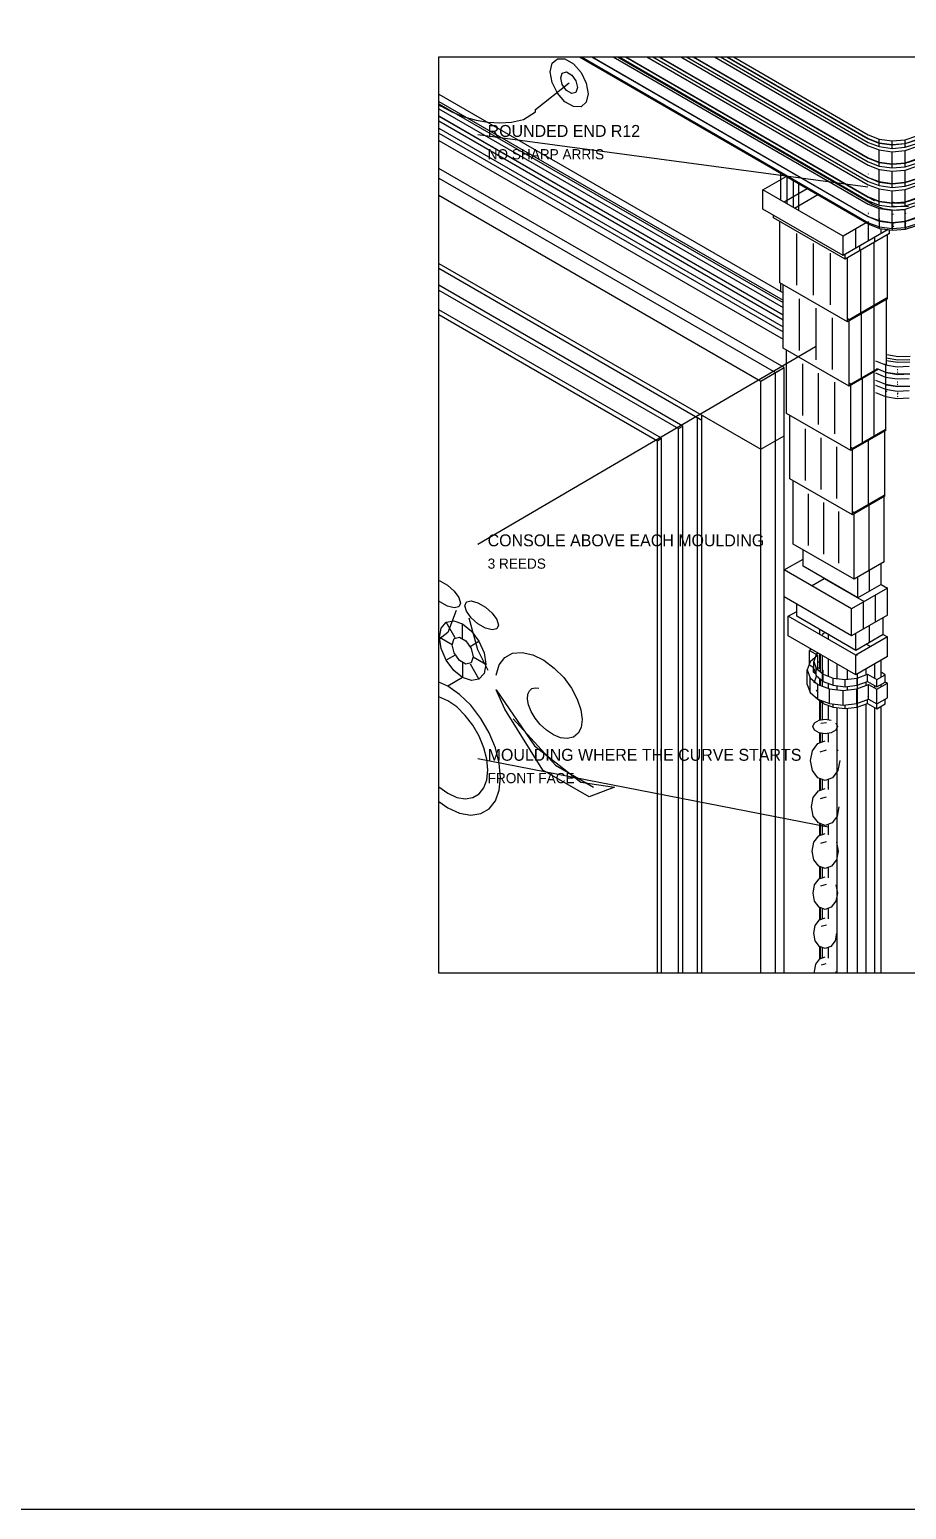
# Model space of a CAD drawing. Header units: inches. Extents: x 0.3 to 16.2, y 0.3 to 11.4.
# Drawn here: x 8.27 to 11.81, y 0.31 to 6.29 of the extents above; entities that cross this region are included whole.
import ezdxf

# ---------------------------------------------------------------- set-up
doc = ezdxf.new("R2010")
doc.units = ezdxf.units.IN
doc.header["$LTSCALE"] = 0.009843
doc.header["$MEASUREMENT"] = 0
doc.layers.add('GEOMETRY', color=7, linetype='Continuous')
doc.layers.add('TEXT', color=7, linetype='Continuous')

msp = doc.modelspace()

# ---------------------------------------------------------------- linework, layer by layer
at = {"layer": 'GEOMETRY'}
for p, q in [((11.6543, 5.6559), (10.0787, 5.8661)), ((11.4429, 5.0098), (10.0787, 4.2126)), ((11.4941, 3.0709), (10.0787, 3.3465))]:
    msp.add_line(p, q, dxfattribs=at)
for points in [[(0.315, 11.378), (16.2205, 11.378), (16.2205, 0.315), (0.315, 0.315), (0.315, 11.378)], [(9.9213, 6.1811), (16.1417, 6.1811), (16.1417, 2.4803), (9.9213, 2.4803), (9.9213, 6.1811)], [(10.3783, 6.1555), (10.3996, 6.174)], [(10.3996, 6.174), (10.4303, 6.1732)], [(10.4303, 6.1732), (10.4646, 6.1535)], [(10.4888, 6.1811), (11.6583, 5.5059)], [(10.4971, 6.1811), (11.6563, 5.5118)], [(10.5385, 6.1811), (11.6555, 5.5362)], [(10.5398, 6.1811), (11.6547, 5.5374)], [(10.6251, 6.1811), (11.6547, 5.5866)], [(10.6251, 6.1811), (11.6547, 5.5866)], [(10.6423, 6.1811), (11.672, 5.5866)], [(10.6423, 6.1811), (11.672, 5.5866)], [(10.649, 6.1811), (11.6555, 5.6)], [(10.6749, 6.1811), (11.6555, 5.615)], [(10.6749, 6.1811), (11.6555, 5.615)], [(10.6749, 6.1811), (11.6555, 5.615)], [(10.6762, 6.1811), (11.6547, 5.6161)], [(10.6762, 6.1811), (11.6807, 5.6012)], [(10.6762, 6.1811), (11.6807, 5.6012)], [(10.7615, 6.1811), (11.6547, 5.6654)], [(10.7615, 6.1811), (11.6547, 5.6654)], [(10.7854, 6.1811), (11.6555, 5.6787)], [(10.8113, 6.1811), (11.6555, 5.6937)], [(10.8113, 6.1811), (11.6555, 5.6937)], [(10.8113, 6.1811), (11.6555, 5.6937)], [(10.8126, 6.1811), (11.6547, 5.6949)], [(10.8978, 6.1811), (11.6547, 5.7441)], [(10.8978, 6.1811), (11.6547, 5.7441)], [(10.9218, 6.1811), (11.6555, 5.7575)], [(10.9477, 6.1811), (11.6555, 5.7724)], [(10.9477, 6.1811), (11.6555, 5.7724)], [(10.9477, 6.1811), (11.6555, 5.7724)], [(10.949, 6.1811), (11.6547, 5.7736)], [(11.0342, 6.1811), (11.6547, 5.8228)], [(11.0342, 6.1811), (11.6547, 5.8228)], [(11.0582, 6.1811), (11.6555, 5.8362)], [(11.0841, 6.1811), (11.6555, 5.8512)], [(11.0841, 6.1811), (11.6555, 5.8512)], [(11.0854, 6.1811), (11.6555, 5.852)], [(11.1113, 6.1811), (11.6555, 5.8669)], [(11.1113, 6.1811), (11.6555, 5.8669)], [(10.3709, 6.1213), (10.3783, 6.1555)], [(10.3783, 6.0783), (10.3709, 6.1213)], [(10.4134, 6.0969), (10.4197, 6.1161)], [(10.4197, 6.0697), (10.4134, 6.0969)], [(10.4197, 6.1161), (10.437, 6.1205)], [(10.437, 6.1205), (10.4579, 6.1083)], [(10.4579, 6.1083), (10.4748, 6.0843)], [(10.4646, 6.1535), (10.4953, 6.1185)], [(10.4953, 6.1185), (10.5165, 6.0756)], [(10.311, 5.9689), (10.4472, 6.0772)], [(10.3996, 6.0354), (10.3783, 6.0783)], [(10.437, 6.0457), (10.4197, 6.0697)], [(10.4579, 6.0335), (10.437, 6.0457)], [(10.4748, 6.0378), (10.4579, 6.0335)], [(10.4748, 6.0843), (10.4815, 6.0575)], [(10.4815, 6.0575), (10.4748, 6.0378)], [(10.5165, 6.0756), (10.524, 6.0327)], [(9.9213, 6.0314), (11.3118, 5.2283)], [(9.9213, 6.0314), (11.3118, 5.2283)], [(9.9213, 6.0313), (11.3118, 5.2283)], [(9.9213, 6.0018), (11.3118, 5.1988)], [(9.9213, 6.0018), (11.3118, 5.1988)], [(9.9213, 6.0018), (11.3118, 5.1988)], [(9.9213, 5.992), (11.3118, 5.189)], [(9.9213, 5.9875), (9.9276, 5.9835)], [(9.9276, 5.9835), (9.9756, 5.9587)], [(10.4303, 6.0004), (10.3996, 6.0354)], [(10.4646, 5.9807), (10.4303, 6.0004)], [(10.4953, 5.9803), (10.4646, 5.9807)], [(10.5165, 5.9988), (10.4953, 5.9803)], [(10.524, 6.0327), (10.5165, 5.9988)], [(9.9213, 5.9723), (11.3118, 5.1693)], [(9.9213, 5.9723), (11.3118, 5.1693)], [(9.9213, 5.9428), (11.3118, 5.1398)], [(9.9213, 5.9427), (11.3118, 5.1398)], [(9.9213, 5.9229), (11.3118, 5.1201)], [(9.9213, 5.9229), (11.3118, 5.1201)], [(9.9756, 5.9587), (10.0232, 5.9394)], [(10.0232, 5.9394), (10.0713, 5.926)], [(10.0713, 5.926), (10.1193, 5.9177)], [(10.1193, 5.9177), (10.1673, 5.9154)], [(10.1673, 5.9154), (10.215, 5.9185)], [(10.215, 5.9185), (10.263, 5.9287)], [(10.263, 5.9287), (10.311, 5.9591)], [(10.311, 5.9591), (10.311, 5.9689)], [(9.9213, 5.8936), (11.3118, 5.0906)], [(9.9213, 5.8934), (11.3118, 5.0906)], [(9.9213, 5.8737), (11.3118, 5.0709)], [(9.9213, 5.8737), (11.3118, 5.0709)], [(11.6555, 5.8669), (11.6996, 5.8492)], [(11.6555, 5.8669), (11.6996, 5.8492)], [(11.8047, 5.8469), (11.8512, 5.8622)], [(11.8047, 5.8469), (11.8512, 5.8622)], [(9.9213, 5.8442), (11.3118, 5.0413)], [(11.6547, 5.8228), (11.6992, 5.8055)], [(11.6547, 5.8228), (11.6992, 5.8055)], [(11.6555, 5.852), (11.6996, 5.8346)], [(11.6555, 5.8512), (11.6996, 5.8335)], [(11.6555, 5.8512), (11.6996, 5.8335)], [(11.6555, 5.8362), (11.6996, 5.8189)], [(11.6992, 5.7563), (11.6992, 5.8055)], [(11.6992, 5.8055), (11.7516, 5.7984)], [(11.6992, 5.8055), (11.7516, 5.7984)], [(11.6996, 5.8346), (11.6996, 5.8492)], [(11.6996, 5.8492), (11.752, 5.8425)], [(11.6996, 5.8492), (11.752, 5.8425)], [(11.6996, 5.8346), (11.752, 5.8276)], [(11.6996, 5.8189), (11.6996, 5.8335)], [(11.6996, 5.8335), (11.752, 5.8268)], [(11.6996, 5.8335), (11.752, 5.8268)], [(11.6996, 5.8189), (11.752, 5.8118)], [(11.7516, 5.7984), (11.8047, 5.8031)], [(11.7516, 5.7984), (11.8047, 5.8031)], [(11.7516, 5.7492), (11.7516, 5.7984)], [(11.752, 5.8425), (11.8047, 5.8469)], [(11.752, 5.8425), (11.8047, 5.8469)], [(11.752, 5.8276), (11.752, 5.8425)], [(11.752, 5.8276), (11.8047, 5.8319)], [(11.752, 5.8268), (11.8047, 5.8311)], [(11.752, 5.8268), (11.8047, 5.8311)], [(11.752, 5.8118), (11.752, 5.8268)], [(11.752, 5.8118), (11.8047, 5.8165)], [(11.8047, 5.8319), (11.8512, 5.8472)], [(11.8047, 5.8319), (11.8047, 5.8469)], [(11.8047, 5.8311), (11.8512, 5.8465)], [(11.8047, 5.8311), (11.8512, 5.8465)], [(11.8047, 5.8165), (11.8512, 5.8315)], [(11.8047, 5.8165), (11.8047, 5.8311)], [(11.8047, 5.8031), (11.8512, 5.8189)], [(11.8047, 5.8031), (11.8512, 5.8189)], [(11.8047, 5.7539), (11.8047, 5.8031)], [(11.6547, 5.7874), (11.6555, 5.787)], [(11.6547, 5.7874), (11.6555, 5.787)], [(11.6547, 5.7736), (11.6992, 5.7563)], [(11.6547, 5.7441), (11.6992, 5.7268)], [(11.6547, 5.7441), (11.6992, 5.7268)], [(11.6555, 5.7724), (11.6996, 5.7547)], [(11.6555, 5.7724), (11.6996, 5.7547)], [(11.6555, 5.7724), (11.6996, 5.7547)], [(11.6555, 5.7575), (11.6996, 5.7402)], [(11.6992, 5.7697), (11.6996, 5.7697)], [(11.6992, 5.7697), (11.6996, 5.7697)], [(11.6992, 5.7563), (11.7516, 5.7492)], [(11.6996, 5.7547), (11.6996, 5.7697)], [(11.6996, 5.7547), (11.752, 5.748)], [(11.6996, 5.7402), (11.6996, 5.7547)], [(11.6996, 5.7547), (11.752, 5.748)], [(11.6996, 5.7547), (11.752, 5.748)], [(11.6996, 5.7402), (11.752, 5.7331)], [(11.7516, 5.7492), (11.8047, 5.7539)], [(11.752, 5.748), (11.752, 5.7626)], [(11.752, 5.748), (11.8047, 5.7524)], [(11.752, 5.748), (11.8047, 5.7524)], [(11.752, 5.748), (11.8047, 5.7524)], [(11.752, 5.7331), (11.752, 5.748)], [(11.752, 5.7331), (11.8047, 5.7378)], [(11.8047, 5.7539), (11.8512, 5.7697)], [(11.8047, 5.7524), (11.8512, 5.7677)], [(11.8047, 5.7524), (11.8512, 5.7677)], [(11.8047, 5.7524), (11.8512, 5.7677)], [(11.8047, 5.7524), (11.8047, 5.7673)], [(11.8047, 5.7378), (11.8512, 5.7528)], [(11.8047, 5.7378), (11.8047, 5.7524)], [(11.8047, 5.7244), (11.8512, 5.7402)], [(11.8047, 5.7244), (11.8512, 5.7402)], [(11.3154, 4.9264), (9.9213, 5.7313)], [(11.3154, 4.9264), (9.9213, 5.7313)], [(9.9213, 5.6918), (11.2811, 4.9067)], [(9.9213, 5.6918), (11.2811, 4.9067)], [(11.2299, 5.6449), (11.324, 5.6988)], [(11.3028, 5.6031), (11.3028, 5.7161)], [(11.328, 5.5882), (11.328, 5.7016)], [(11.3535, 5.5736), (11.3535, 5.6819)], [(11.6547, 5.7087), (11.6555, 5.7083)], [(11.6547, 5.7087), (11.6555, 5.7083)], [(11.6547, 5.6949), (11.6992, 5.6776)], [(11.6555, 5.6937), (11.6996, 5.676)], [(11.6555, 5.6937), (11.6996, 5.676)], [(11.6555, 5.6937), (11.6996, 5.676)], [(11.6555, 5.6787), (11.6996, 5.6614)], [(11.6992, 5.6776), (11.6992, 5.7268)], [(11.6992, 5.7268), (11.7516, 5.7197)], [(11.6992, 5.7268), (11.7516, 5.7197)], [(11.6992, 5.6909), (11.6996, 5.6909)], [(11.6992, 5.6909), (11.6996, 5.6909)], [(11.6996, 5.676), (11.6996, 5.6909)], [(11.7516, 5.7197), (11.8047, 5.7244)], [(11.7516, 5.7197), (11.8047, 5.7244)], [(11.7516, 5.6705), (11.7516, 5.7197)], [(11.752, 5.6693), (11.752, 5.6839)], [(11.8047, 5.6752), (11.8047, 5.7244)], [(11.8047, 5.6752), (11.8512, 5.6909)], [(11.8047, 5.6736), (11.8512, 5.689)], [(11.8047, 5.6736), (11.8512, 5.689)], [(11.8047, 5.6736), (11.8512, 5.689)], [(11.8047, 5.6736), (11.8047, 5.6886)], [(9.9213, 5.6227), (11.2217, 4.872)], [(9.9213, 5.6227), (11.2217, 4.872)], [(11.5539, 5.4579), (11.2299, 5.6449)], [(11.5539, 5.4579), (11.2299, 5.6449)], [(11.2299, 5.5661), (11.2299, 5.6449)], [(11.3154, 5.5957), (11.4091, 5.6496)], [(11.3579, 5.5709), (11.4516, 5.6252)], [(11.3752, 5.561), (11.3752, 5.6693)], [(11.3752, 5.561), (11.3752, 5.6693)], [(11.6547, 5.6654), (11.6992, 5.648)], [(11.6547, 5.6654), (11.6992, 5.648)], [(11.6547, 5.6299), (11.6555, 5.6295)], [(11.6547, 5.6299), (11.6555, 5.6295)], [(11.6992, 5.6776), (11.7516, 5.6705)], [(11.6992, 5.5988), (11.6992, 5.648)], [(11.6992, 5.648), (11.7516, 5.6409)], [(11.6992, 5.648), (11.7516, 5.6409)], [(11.6996, 5.676), (11.752, 5.6693)], [(11.6996, 5.6614), (11.6996, 5.676)], [(11.6996, 5.676), (11.752, 5.6693)], [(11.6996, 5.676), (11.752, 5.6693)], [(11.6996, 5.6614), (11.752, 5.6543)], [(11.7516, 5.6705), (11.8047, 5.6752)], [(11.7516, 5.6409), (11.8047, 5.6457)], [(11.7516, 5.6409), (11.8047, 5.6457)], [(11.7516, 5.5917), (11.7516, 5.6409)], [(11.752, 5.6693), (11.8047, 5.6736)], [(11.752, 5.6693), (11.8047, 5.6736)], [(11.752, 5.6693), (11.8047, 5.6736)], [(11.752, 5.6543), (11.752, 5.6693)], [(11.752, 5.6543), (11.8047, 5.6591)], [(11.8047, 5.6591), (11.8512, 5.674)], [(11.8047, 5.6591), (11.8047, 5.6736)], [(11.8047, 5.6457), (11.8512, 5.6614)], [(11.8047, 5.6457), (11.8512, 5.6614)], [(11.8047, 5.5965), (11.8047, 5.6457)], [(11.5539, 5.3791), (11.2299, 5.5661)], [(11.6547, 5.6161), (11.6992, 5.5988)], [(11.6547, 5.5866), (11.6992, 5.5693)], [(11.6547, 5.5866), (11.6992, 5.5693)], [(11.6555, 5.615), (11.6996, 5.5972)], [(11.6555, 5.615), (11.6996, 5.5972)], [(11.6555, 5.615), (11.6996, 5.5972)], [(11.6555, 5.6), (11.6996, 5.5827)], [(11.672, 5.5866), (11.7138, 5.5697)], [(11.672, 5.5866), (11.7138, 5.5697)], [(11.6992, 5.6122), (11.6996, 5.6122)], [(11.6992, 5.6122), (11.6996, 5.6122)], [(11.6992, 5.5988), (11.7516, 5.5917)], [(11.6992, 5.5201), (11.6992, 5.5693)], [(11.6992, 5.5693), (11.7516, 5.5622)], [(11.6992, 5.5693), (11.7516, 5.5622)], [(11.6996, 5.5972), (11.6996, 5.6122)], [(11.6996, 5.5972), (11.752, 5.5906)], [(11.6996, 5.5827), (11.6996, 5.5972)], [(11.6996, 5.5972), (11.752, 5.5906)], [(11.6996, 5.5972), (11.752, 5.5906)], [(11.6996, 5.5827), (11.752, 5.5756)], [(11.7138, 5.5673), (11.7138, 5.5697)], [(11.7138, 5.5697), (11.7626, 5.5622)], [(11.7138, 5.5697), (11.7626, 5.5622)], [(11.7516, 5.5917), (11.8047, 5.5965)], [(11.7516, 5.5622), (11.8047, 5.5669)], [(11.7516, 5.5622), (11.8047, 5.5669)], [(11.7516, 5.513), (11.7516, 5.5622)], [(11.752, 5.5906), (11.752, 5.6051)], [(11.752, 5.5957), (11.7768, 5.5913)], [(11.752, 5.5957), (11.7768, 5.5913)], [(11.752, 5.5906), (11.8047, 5.5949)], [(11.752, 5.5906), (11.8047, 5.5949)], [(11.752, 5.5906), (11.8047, 5.5949)], [(11.752, 5.5756), (11.752, 5.5906)], [(11.752, 5.5756), (11.8047, 5.5803)], [(11.752, 5.5799), (11.7689, 5.5772)], [(11.752, 5.5799), (11.7689, 5.5772)], [(11.752, 5.5799), (11.7587, 5.576)], [(11.7626, 5.5622), (11.8047, 5.5646)], [(11.7626, 5.5622), (11.8047, 5.5646)], [(11.7689, 5.5772), (11.8185, 5.5791)], [(11.7689, 5.5772), (11.8185, 5.5791)], [(11.7768, 5.5913), (11.8047, 5.5921)], [(11.7768, 5.5913), (11.8047, 5.5921)], [(11.8047, 5.5965), (11.8512, 5.6122)], [(11.8047, 5.5949), (11.8512, 5.6102)], [(11.8047, 5.5949), (11.8512, 5.6102)], [(11.8047, 5.5949), (11.8512, 5.6102)], [(11.8047, 5.5949), (11.8047, 5.6098)], [(11.8047, 5.5803), (11.8512, 5.5953)], [(11.8047, 5.5803), (11.8047, 5.5949)], [(11.8047, 5.5669), (11.8512, 5.5827)], [(11.8047, 5.5669), (11.8512, 5.5827)], [(11.8047, 5.5177), (11.8047, 5.5669)], [(11.2728, 5.5315), (11.2728, 5.5413)], [(11.5626, 5.3642), (11.2728, 5.5315)], [(11.2984, 5.2689), (11.2984, 5.5169)], [(11.6476, 5.5118), (11.5539, 5.4579)], [(11.6476, 5.5118), (11.5539, 5.4579)], [(11.6547, 5.5512), (11.6555, 5.5508)], [(11.6547, 5.5512), (11.6555, 5.5508)], [(11.6547, 5.5472), (11.6563, 5.5465)], [(11.6547, 5.5472), (11.6563, 5.5465)], [(11.6547, 5.5374), (11.6992, 5.5201)], [(11.6555, 5.5362), (11.6996, 5.5185)], [(11.6563, 5.5366), (11.6583, 5.5354)], [(11.6563, 5.5366), (11.6583, 5.5354)], [(11.6563, 5.4382), (11.6563, 5.5169)], [(11.6563, 5.5118), (11.7004, 5.4945)], [(11.6583, 5.5059), (11.7016, 5.4886)], [(11.6992, 5.5335), (11.6996, 5.5335)], [(11.6992, 5.5335), (11.6996, 5.5335)], [(11.6992, 5.5201), (11.7516, 5.513)], [(11.6996, 5.5185), (11.6996, 5.5335)], [(11.6996, 5.5291), (11.7004, 5.5291)], [(11.6996, 5.5291), (11.7004, 5.5291)], [(11.6996, 5.5185), (11.752, 5.5118)], [(11.7004, 5.4945), (11.7004, 5.5291)], [(11.7004, 5.5189), (11.7016, 5.5181)], [(11.7004, 5.5189), (11.7016, 5.5181)], [(11.7016, 5.4886), (11.7016, 5.5181)], [(11.7516, 5.5476), (11.7571, 5.5469)], [(11.7516, 5.5476), (11.7571, 5.5469)], [(11.7516, 5.513), (11.8047, 5.5177)], [(11.752, 5.5118), (11.752, 5.5264)], [(11.752, 5.4878), (11.752, 5.522)], [(11.752, 5.5118), (11.8047, 5.5161)], [(11.752, 5.5114), (11.7531, 5.511)], [(11.752, 5.5114), (11.7531, 5.511)], [(11.752, 5.5079), (11.7571, 5.5075)], [(11.7531, 5.4815), (11.7531, 5.511)], [(11.8047, 5.5496), (11.8083, 5.55)], [(11.8047, 5.5496), (11.8083, 5.55)], [(11.8047, 5.5177), (11.8512, 5.5335)], [(11.8047, 5.5161), (11.8512, 5.5315)], [(11.8047, 5.5161), (11.8047, 5.5311)], [(11.8047, 5.4921), (11.8047, 5.5264)], [(11.8047, 5.515), (11.8055, 5.5154)], [(11.8047, 5.515), (11.8055, 5.5154)], [(11.8047, 5.4921), (11.8516, 5.5071)], [(11.8055, 5.4858), (11.8055, 5.5154)], [(11.8055, 5.5102), (11.8083, 5.5106)], [(11.8055, 5.4858), (11.852, 5.5004)], [(11.3665, 5.2591), (11.3665, 5.4677)], [(11.7358, 5.4839), (11.5539, 5.3791)], [(11.5539, 5.3791), (11.5539, 5.4579)], [(11.7417, 5.4677), (11.5626, 5.3642)], [(11.6051, 5.4087), (11.6051, 5.4874)], [(11.6819, 5.4331), (11.6819, 5.4528)], [(11.7004, 5.4945), (11.752, 5.4878)], [(11.7016, 5.4886), (11.7531, 5.4815)], [(11.7075, 5.4677), (11.7075, 5.4878)], [(11.7331, 5.2047), (11.7331, 5.4626)], [(11.7417, 5.4677), (11.7417, 5.4831)], [(11.752, 5.4878), (11.8047, 5.4921)], [(11.7587, 5.4972), (11.7531, 5.4941)], [(11.7531, 5.4815), (11.8055, 5.4858)], [(11.4346, 5.2197), (11.4346, 5.4283)], [(11.5028, 5.1803), (11.5028, 5.389)], [(11.5626, 5.3642), (11.5626, 5.3839)], [(11.622, 5.3988), (11.622, 5.4185)], [(11.6252, 5.1425), (11.6252, 5.4004)], [(11.6791, 5.1736), (11.6791, 5.4315)], [(9.9213, 5.3471), (11.2217, 4.5965)], [(9.9213, 5.3277), (10.9831, 4.7146)], [(11.5713, 5.1114), (11.5713, 5.3693)], [(11.5713, 5.1114), (11.2984, 5.2689)], [(11.3028, 5.2339), (11.3028, 5.2665)], [(11.3118, 5.0051), (11.3118, 5.261)], [(10.9063, 4.6902), (9.9213, 5.2589)], [(9.9213, 5.239), (10.889, 4.6803)], [(9.9213, 5.239), (10.889, 4.6803)], [(11.3028, 5.2339), (11.3118, 5.2283)], [(11.3783, 4.9961), (11.3783, 5.2047)], [(11.7331, 5.2047), (11.5713, 5.1114)], [(11.7295, 5.2067), (11.578, 5.1193)], [(11.7295, 5.2067), (11.578, 5.1193)], [(11.7295, 4.939), (11.7295, 5.2067)], [(10.8209, 4.6409), (9.9213, 5.1603)], [(9.9213, 5.1407), (10.8039, 4.6311)], [(9.9213, 5.1407), (10.8039, 4.6311)], [(11.4449, 4.9579), (11.4449, 5.1665)], [(11.6283, 4.8807), (11.6283, 5.1484)], [(11.6791, 4.9098), (11.6791, 5.1776)], [(11.5114, 4.9193), (11.5114, 5.128)], [(11.578, 5.1193), (11.5713, 5.1232)], [(11.578, 5.1193), (11.5713, 5.1232)], [(11.578, 4.8516), (11.578, 5.1193)], [(11.578, 4.8516), (11.3118, 5.0051)], [(11.3256, 4.7413), (11.3256, 4.9972)], [(11.7276, 4.9657), (11.7748, 4.9579)], [(11.7276, 4.9657), (11.7748, 4.9579)], [(11.7299, 4.9791), (11.7768, 4.9713)], [(11.7768, 4.9713), (11.8252, 4.9728)], [(11.2217, 4.872), (11.3154, 4.9264)], [(11.2217, 4.872), (11.3154, 4.9264)], [(11.2811, 4.9067), (11.3154, 4.9264)], [(11.2811, 4.9067), (11.3154, 4.9264)], [(11.2811, 2.4803), (11.2811, 4.9067)], [(11.3154, 2.4803), (11.3154, 4.9264)], [(11.3154, 4.6508), (11.3154, 4.9264)], [(11.3906, 4.7335), (11.3906, 4.9421)], [(11.4551, 4.6961), (11.4551, 4.9047)], [(11.6965, 4.9201), (11.578, 4.8516)], [(11.6925, 4.9217), (11.5846, 4.8594)], [(11.6925, 4.9217), (11.5846, 4.8594)], [(11.6791, 4.6461), (11.6791, 4.9138)], [(11.6846, 4.9543), (11.7248, 4.9378)], [(11.6846, 4.9543), (11.7248, 4.9378)], [(11.6846, 4.9051), (11.7248, 4.8886)], [(11.6846, 4.9051), (11.7248, 4.8886)], [(11.6878, 4.9228), (11.6917, 4.9213)], [(11.6965, 4.9201), (11.7248, 4.9083)], [(11.7264, 4.9409), (11.7224, 4.939)], [(11.7264, 4.9409), (11.7224, 4.939)], [(11.7295, 4.939), (11.7248, 4.9362)], [(11.7248, 4.9378), (11.772, 4.9303)], [(11.7248, 4.9378), (11.772, 4.9303)], [(11.7248, 4.9276), (11.7276, 4.9264)], [(11.7248, 4.9276), (11.7276, 4.9264)], [(11.7248, 4.9083), (11.772, 4.9008)], [(11.7264, 4.6732), (11.7264, 4.9409)], [(11.7264, 4.9169), (11.7276, 4.9165)], [(11.7264, 4.9169), (11.7276, 4.9165)], [(11.7264, 4.9169), (11.7276, 4.9165)], [(11.7264, 4.9071), (11.7276, 4.9067)], [(11.7276, 4.9559), (11.7748, 4.948)], [(11.7276, 4.9067), (11.7748, 4.8988)], [(11.772, 4.9303), (11.8213, 4.9323)], [(11.772, 4.9303), (11.8213, 4.9323)], [(11.772, 4.9189), (11.7748, 4.9185)], [(11.772, 4.9189), (11.7748, 4.9185)], [(11.772, 4.9091), (11.7748, 4.9087)], [(11.772, 4.9091), (11.7748, 4.9087)], [(11.772, 4.9091), (11.7748, 4.9087)], [(11.772, 4.9008), (11.8213, 4.9028)], [(11.7748, 4.9579), (11.8236, 4.9598)], [(11.7748, 4.9579), (11.8236, 4.9598)], [(11.7748, 4.948), (11.8236, 4.95)], [(11.2217, 4.5965), (11.2217, 4.872)], [(11.5201, 4.6587), (11.5201, 4.8673)], [(11.5846, 4.8594), (11.578, 4.8634)], [(11.5846, 4.8594), (11.578, 4.8634)], [(11.5846, 4.5917), (11.5846, 4.8594)], [(11.6319, 4.6189), (11.6319, 4.8866)], [(11.6846, 4.8756), (11.7248, 4.8591)], [(11.6846, 4.8559), (11.7248, 4.8394)], [(11.6846, 4.8559), (11.7248, 4.8394)], [(11.7248, 4.8886), (11.772, 4.8811)], [(11.7248, 4.8886), (11.772, 4.8811)], [(11.7248, 4.8591), (11.772, 4.8516)], [(11.7264, 4.8776), (11.7276, 4.8772)], [(11.7264, 4.8776), (11.7276, 4.8772)], [(11.7264, 4.8677), (11.7276, 4.8673)], [(11.7264, 4.8677), (11.7276, 4.8673)], [(11.7264, 4.8677), (11.7276, 4.8673)], [(11.7264, 4.8579), (11.7276, 4.8575)], [(11.7276, 4.8575), (11.7748, 4.8496)], [(11.772, 4.8811), (11.8213, 4.8831)], [(11.772, 4.8811), (11.8213, 4.8831)], [(11.772, 4.8697), (11.7748, 4.8693)], [(11.772, 4.8697), (11.7748, 4.8693)], [(11.772, 4.8598), (11.7748, 4.8594)], [(11.772, 4.8598), (11.7748, 4.8594)], [(11.772, 4.8598), (11.7748, 4.8594)], [(11.772, 4.8516), (11.8213, 4.8535)], [(11.7748, 4.8988), (11.8236, 4.9008)], [(11.7748, 4.8496), (11.8236, 4.8516)], [(11.6846, 4.8264), (11.7248, 4.8098)], [(11.7248, 4.8394), (11.772, 4.8319)], [(11.7248, 4.8394), (11.772, 4.8319)], [(11.7248, 4.8098), (11.772, 4.8024)], [(11.7264, 4.8331), (11.7299, 4.8315)], [(11.7264, 4.8331), (11.7299, 4.8315)], [(11.7264, 4.8283), (11.7276, 4.828)], [(11.7264, 4.8283), (11.7276, 4.828)], [(11.7264, 4.8185), (11.7276, 4.8181)], [(11.772, 4.8319), (11.8213, 4.8339)], [(11.772, 4.8319), (11.8213, 4.8339)], [(11.772, 4.8244), (11.7768, 4.8236)], [(11.772, 4.8244), (11.7768, 4.8236)], [(11.772, 4.8205), (11.7748, 4.8201)], [(11.772, 4.8205), (11.7748, 4.8201)], [(11.772, 4.8106), (11.7748, 4.8102)], [(11.772, 4.8024), (11.8213, 4.8043)], [(10.9657, 4.7244), (10.9831, 4.7146)], [(10.9657, 4.7244), (10.9831, 4.7146)], [(10.9657, 2.4803), (10.9657, 4.7244)], [(10.9831, 4.7343), (11.2217, 4.5965)], [(10.9831, 4.7343), (11.2217, 4.5965)], [(10.9831, 2.4803), (10.9831, 4.7343)], [(11.5846, 4.5917), (11.3256, 4.7413)], [(11.3394, 4.4776), (11.3394, 4.7335)], [(10.889, 4.6803), (10.9063, 4.6902)], [(10.889, 4.6803), (10.9063, 4.6902)], [(10.889, 2.4803), (10.889, 4.6803)], [(10.9063, 2.4803), (10.9063, 4.6902)], [(11.4024, 4.4705), (11.4024, 4.6791)], [(11.7264, 4.6732), (11.5846, 4.5917)], [(11.7228, 4.6752), (11.5913, 4.5996)], [(11.7228, 4.6752), (11.5913, 4.5996)], [(11.7228, 4.4075), (11.7228, 4.6752)], [(10.8039, 4.6311), (10.8209, 4.6409)], [(10.8039, 4.6311), (10.8209, 4.6409)], [(10.8039, 2.4803), (10.8039, 4.6311)], [(10.8209, 2.4803), (10.8209, 4.6409)], [(11.2217, 4.5965), (11.3154, 4.6508)], [(11.2217, 4.5965), (11.3154, 4.6508)], [(11.2217, 4.5965), (11.3154, 4.6508)], [(11.3154, 2.4803), (11.3154, 4.6508)], [(11.4654, 4.4343), (11.4654, 4.6429)], [(11.5283, 4.3976), (11.5283, 4.6063)], [(11.5913, 4.5996), (11.5846, 4.6035)], [(11.5913, 4.5996), (11.5846, 4.6035)], [(11.6571, 4.3697), (11.6571, 4.6374)], [(11.2217, 2.4803), (11.2217, 4.5965)], [(11.5913, 4.3319), (11.5913, 4.5996)], [(11.5913, 4.3319), (11.3394, 4.4776)], [(11.3528, 4.2138), (11.3528, 4.4697)], [(11.4142, 4.2079), (11.4142, 4.4165)], [(11.4756, 4.1724), (11.4756, 4.3811)], [(11.7228, 4.4075), (11.5913, 4.3319)], [(11.7193, 4.4094), (11.5984, 4.3398)], [(11.7193, 4.4094), (11.5984, 4.3398)], [(11.6591, 4.1071), (11.6591, 4.3748)], [(11.7193, 4.1417), (11.7193, 4.4094)], [(11.537, 4.137), (11.537, 4.3457)], [(11.5984, 4.3398), (11.5913, 4.3437)], [(11.5984, 4.3398), (11.5913, 4.3437)], [(11.5984, 4.072), (11.5984, 4.3398)], [(11.5984, 4.072), (11.3528, 4.2138)], [(11.3921, 4.124), (11.3921, 4.1909)], [(11.3154, 4.1094), (11.3921, 4.1535)], [(11.6138, 3.9961), (11.3921, 4.124)], [(11.7193, 4.1417), (11.5984, 4.072)], [(11.7075, 4.0504), (11.7075, 4.135)], [(9.9213, 4.0664), (9.9252, 4.0654)], [(9.9252, 4.0654), (9.9555, 4.0476)], [(11.5882, 3.952), (11.3154, 4.1094)], [(11.5882, 3.952), (11.3154, 4.1094)], [(11.3154, 4.0012), (11.3154, 4.1094)], [(11.426, 4.0453), (11.4772, 4.0748)], [(11.4772, 4.0748), (11.6394, 3.9815)], [(11.6138, 3.9961), (11.6138, 4.0807)], [(11.6606, 4.0232), (11.6606, 4.1079)], [(9.9555, 4.0476), (9.9827, 4.0236)], [(9.9827, 4.0236), (10.0016, 3.9976)], [(11.7331, 4.0354), (11.5882, 3.952)], [(11.7331, 4.0354), (11.5882, 3.952)], [(11.7075, 4.0504), (11.6138, 3.9961)], [(11.6846, 3.8996), (11.6846, 4.0079)], [(11.7075, 4.0504), (11.7331, 4.0354)], [(11.7331, 3.9272), (11.7331, 4.0354)], [(9.9252, 3.9807), (9.9213, 3.9842)], [(9.9555, 3.9634), (9.9252, 3.9807)], [(9.9827, 3.9559), (9.9555, 3.9634)], [(9.9913, 3.9453), (9.9575, 3.8567)], [(10.0016, 3.9602), (9.9827, 3.9559)], [(10.0016, 3.9976), (10.0083, 3.9748)], [(10.0083, 3.9748), (10.0016, 3.9602)], [(10.0256, 3.965), (10.0323, 3.9799)], [(10.0323, 3.9425), (10.0256, 3.965)], [(10.0323, 3.9799), (10.0512, 3.9843)], [(10.0512, 3.9843), (10.0783, 3.9768)], [(10.0783, 3.9768), (10.1087, 3.9591)], [(10.1087, 3.9591), (10.1362, 3.935)], [(11.5882, 3.8437), (11.3154, 4.0012)], [(11.3665, 3.9224), (11.3665, 3.9717)], [(11.5882, 3.8437), (11.5882, 3.952)], [(11.6366, 3.8717), (11.6366, 3.9799)], [(9.9303, 3.8744), (9.9508, 3.898)], [(9.9508, 3.898), (9.9811, 3.9039)], [(9.987, 3.8354), (9.9508, 3.898)], [(9.9811, 3.9039), (10.0169, 3.8913)], [(10.0169, 3.8323), (10.0169, 3.8913)], [(10.0169, 3.8913), (10.0528, 3.8622)], [(10.0512, 3.9165), (10.0323, 3.9425)], [(10.0425, 3.9157), (10.0768, 3.7878)], [(10.0783, 3.8921), (10.0512, 3.9165)], [(10.1087, 3.8748), (10.0783, 3.8921)], [(10.1362, 3.935), (10.1551, 3.9091)], [(10.1551, 3.9091), (10.1618, 3.8862)], [(10.1618, 3.8862), (10.1551, 3.8717)], [(11.3323, 3.9224), (11.3665, 3.9421)], [(11.6051, 3.765), (11.3323, 3.9224)], [(11.6051, 3.765), (11.3323, 3.9224)], [(11.3323, 3.8437), (11.3323, 3.9224)], [(11.6051, 3.7846), (11.3665, 3.9224)], [(11.7331, 3.9272), (11.5882, 3.8437)], [(11.6606, 3.8165), (11.6606, 3.8854)], [(11.7161, 3.8484), (11.7161, 3.9173)], [(9.9575, 3.8567), (9.9213, 3.8278)], [(9.9232, 3.837), (9.9303, 3.8744)], [(9.9744, 3.8075), (9.9232, 3.837)], [(9.9303, 3.7917), (9.9232, 3.837)], [(9.9744, 3.8075), (9.9823, 3.8319)], [(9.9823, 3.8319), (10.0039, 3.8374)], [(10.0039, 3.8374), (10.0303, 3.8224)], [(10.0528, 3.8622), (10.0831, 3.8213)], [(10.1362, 3.8673), (10.1087, 3.8748)], [(10.1551, 3.8717), (10.1362, 3.8673)], [(11.6051, 3.6862), (11.3323, 3.8437)], [(11.4602, 3.8484), (11.4602, 3.8681)], [(11.4709, 3.848), (11.4693, 3.8433)], [(11.4807, 3.8563), (11.4709, 3.848)], [(11.4945, 3.8287), (11.4945, 3.8484)], [(11.6051, 3.7846), (11.6051, 3.8535)], [(11.7161, 3.8484), (11.6051, 3.7846)], [(11.7331, 3.8386), (11.6051, 3.765)], [(11.7331, 3.8386), (11.6051, 3.765)], [(11.7161, 3.8484), (11.7331, 3.8386)], [(11.7331, 3.7598), (11.7331, 3.8386)], [(9.9508, 3.7449), (9.9303, 3.7917)], [(9.987, 3.7657), (9.9508, 3.7449)], [(9.9823, 3.774), (9.9744, 3.8075)], [(10.0039, 3.7437), (9.9823, 3.774)], [(10.0303, 3.8224), (10.0516, 3.7921)], [(10.0472, 3.8004), (10.0831, 3.8213)], [(10.0516, 3.7921), (10.0594, 3.7583)], [(10.0768, 3.7878), (10.1193, 3.7043)], [(10.0831, 3.8213), (10.1035, 3.7744)], [(10.1035, 3.7744), (10.1106, 3.7287)], [(10.187, 3.7563), (10.2189, 3.7728)], [(10.2189, 3.7728), (10.2579, 3.776)], [(10.2579, 3.776), (10.3008, 3.7661)], [(10.3008, 3.7661), (10.3449, 3.7445)], [(11.426, 3.7894), (11.4177, 3.7846)], [(11.4177, 3.7846), (11.4516, 3.765)], [(11.4177, 3.7846), (11.4516, 3.765)], [(11.4177, 3.7256), (11.4177, 3.7846)], [(11.4346, 3.7846), (11.4626, 3.7685)], [(11.4457, 3.7681), (11.4358, 3.7402)], [(11.4528, 3.7744), (11.4457, 3.7681)], [(11.4602, 3.7106), (11.4602, 3.7697)], [(11.4626, 3.6976), (11.4626, 3.7685)], [(11.6047, 3.7654), (11.6126, 3.7661)], [(11.6047, 3.7654), (11.6126, 3.7661)], [(11.665, 3.7992), (11.6476, 3.8091)], [(9.9811, 3.7035), (9.9508, 3.7449)], [(10.0303, 3.7287), (10.0039, 3.7437)], [(10.0169, 3.7339), (10.0169, 3.6748)], [(10.0516, 3.7343), (10.0303, 3.7287)], [(10.0472, 3.7307), (10.0831, 3.6681)], [(10.0594, 3.7583), (10.0516, 3.7343)], [(10.0594, 3.7583), (10.1106, 3.7287)], [(10.1106, 3.7287), (10.1035, 3.6917)], [(10.1531, 3.6846), (10.1646, 3.7264)], [(10.1646, 3.7264), (10.187, 3.7563)], [(10.3449, 3.7445), (10.387, 3.713)], [(10.387, 3.713), (10.4252, 3.6744)], [(11.4205, 3.7378), (11.4094, 3.7059)], [(11.4094, 3.7059), (11.4205, 3.674)], [(11.4094, 3.7059), (11.4205, 3.674)], [(11.4094, 3.6469), (11.4094, 3.7059)], [(11.4177, 3.7256), (11.4358, 3.715)], [(11.4516, 3.765), (11.4205, 3.7378)], [(11.4346, 3.6961), (11.4346, 3.7157)], [(11.4358, 3.7402), (11.4457, 3.7122)], [(11.4358, 3.7402), (11.4457, 3.7122)], [(11.4358, 3.7106), (11.4358, 3.7402)], [(11.4358, 3.7106), (11.4457, 3.6827)], [(11.4457, 3.6827), (11.4457, 3.7122)], [(11.4457, 3.7122), (11.4732, 3.6886)], [(11.4457, 3.7122), (11.4732, 3.6886)], [(11.4457, 3.7094), (11.4516, 3.7059)], [(11.4516, 3.7059), (11.4516, 3.765)], [(11.4602, 3.7402), (11.4516, 3.7354)], [(11.4516, 3.7157), (11.4626, 3.7094)], [(11.4516, 3.7157), (11.4626, 3.7094)], [(11.4709, 3.6394), (11.4709, 3.7638)], [(11.4709, 3.7638), (11.4732, 3.7626)], [(11.4945, 3.6803), (11.4945, 3.75)], [(11.4945, 3.6803), (11.4945, 3.75)], [(11.5295, 3.6709), (11.5295, 3.7299)], [(11.5713, 3.6681), (11.5713, 3.7059)], [(11.6051, 3.6862), (11.6051, 3.765)], [(11.7331, 3.7598), (11.6051, 3.6862)], [(11.6476, 3.687), (11.6476, 3.7106)], [(11.6819, 3.6713), (11.6819, 3.7303)], [(11.7075, 3.6764), (11.7075, 3.7453)], [(9.9575, 3.6402), (9.9213, 3.6563)], [(10.0169, 3.6748), (9.9575, 3.6402)], [(10.0169, 3.6748), (9.9811, 3.7035)], [(10.0528, 3.6622), (10.0169, 3.6748)], [(10.0831, 3.6681), (10.0528, 3.6622)], [(10.1035, 3.6917), (10.0831, 3.6681)], [(10.4252, 3.6744), (10.4567, 3.6315)], [(11.4094, 3.6469), (11.4205, 3.615)], [(11.4205, 3.615), (11.4205, 3.674)], [(11.4205, 3.674), (11.4516, 3.6469)], [(11.4205, 3.674), (11.4516, 3.6469)], [(11.4346, 3.6961), (11.4457, 3.6898)], [(11.4457, 3.6795), (11.4358, 3.6516)], [(11.4457, 3.6827), (11.4732, 3.6591)], [(11.4472, 3.6811), (11.4457, 3.6795)], [(11.4516, 3.5878), (11.4516, 3.6469)], [(11.4516, 3.6469), (11.4988, 3.6287)], [(11.4516, 3.6469), (11.4988, 3.6287)], [(11.4602, 3.6437), (11.4602, 3.6701)], [(11.4626, 3.6425), (11.4626, 3.6681)], [(11.4709, 3.7047), (11.4732, 3.7035)], [(11.4709, 3.7047), (11.4732, 3.7035)], [(11.4732, 3.7035), (11.4709, 3.7016)], [(11.4732, 3.674), (11.4732, 3.7035)], [(11.4732, 3.6591), (11.4732, 3.6886)], [(11.4732, 3.6886), (11.5142, 3.6728)], [(11.4732, 3.6886), (11.5142, 3.6728)], [(11.4732, 3.6591), (11.5142, 3.6433)], [(11.4945, 3.6303), (11.4945, 3.6508)], [(11.4945, 3.6303), (11.4945, 3.6508)], [(11.5142, 3.6433), (11.5142, 3.6728)], [(11.5142, 3.6728), (11.5626, 3.6673)], [(11.5142, 3.6728), (11.5626, 3.6673)], [(11.5626, 3.6673), (11.611, 3.6728)], [(11.5626, 3.6673), (11.611, 3.6728)], [(11.5626, 3.6378), (11.5626, 3.6673)], [(11.6094, 3.6287), (11.6563, 3.6469)], [(11.6094, 3.6287), (11.6563, 3.6469)], [(11.611, 3.6728), (11.652, 3.6886)], [(11.611, 3.6728), (11.652, 3.6886)], [(11.611, 3.6433), (11.611, 3.6728)], [(11.611, 3.6433), (11.652, 3.6591)], [(11.6126, 2.4803), (11.6126, 3.6906)], [(11.6476, 3.6437), (11.6476, 3.6575)], [(11.652, 3.6591), (11.652, 3.6886)], [(11.652, 3.6886), (11.6906, 3.6665)], [(11.652, 3.6886), (11.6906, 3.6665)], [(11.652, 3.6591), (11.6906, 3.637)], [(11.6563, 3.5878), (11.6563, 3.6469)], [(11.6563, 3.6469), (11.6906, 3.6272)], [(11.6563, 3.6469), (11.6906, 3.6272)], [(11.6906, 3.6665), (11.7244, 3.6862)], [(11.6906, 3.6665), (11.7244, 3.6862)], [(11.6906, 3.637), (11.6906, 3.6665)], [(11.6906, 3.637), (11.7244, 3.6567)], [(11.6906, 3.6272), (11.7331, 3.6516)], [(11.6906, 3.6272), (11.7331, 3.6516)], [(11.7244, 3.6862), (11.7075, 3.6961)], [(11.7075, 3.637), (11.7075, 3.6469)], [(11.7244, 3.6567), (11.7244, 3.6862)], [(11.7331, 3.6516), (11.7244, 3.6567)], [(11.7331, 3.5925), (11.7331, 3.6516)], [(9.9575, 3.5811), (9.9213, 3.5972)], [(10.0047, 3.6067), (9.9575, 3.6402)], [(10.0496, 3.5626), (10.0047, 3.6067)], [(10.1531, 3.6256), (10.3067, 3.3992)], [(10.1874, 3.5469), (10.1531, 3.6256)], [(10.2791, 3.5878), (10.2803, 3.6071)], [(10.2831, 3.5646), (10.2791, 3.5878)], [(10.2803, 3.6071), (10.2866, 3.6213)], [(10.2866, 3.6213), (10.2969, 3.6299)], [(10.2969, 3.6299), (10.3098, 3.6335)], [(10.3098, 3.6335), (10.3244, 3.6315)], [(10.4567, 3.6315), (10.4803, 3.587)], [(10.4803, 3.587), (10.4949, 3.5445)], [(11.4205, 3.615), (11.4516, 3.5878)], [(11.4457, 3.6236), (11.4516, 3.6185)], [(11.4457, 3.6236), (11.4516, 3.6185)], [(11.4457, 3.5941), (11.4732, 3.5705)], [(11.4516, 3.5878), (11.4988, 3.5697)], [(11.4988, 3.5697), (11.4988, 3.6287)], [(11.4988, 3.6287), (11.5539, 3.6224)], [(11.4988, 3.6287), (11.5539, 3.6224)], [(11.5142, 3.6433), (11.5626, 3.6378)], [(11.5295, 3.6252), (11.5295, 3.6413)], [(11.5539, 3.6224), (11.6094, 3.6287)], [(11.5539, 3.6224), (11.6094, 3.6287)], [(11.5539, 3.5634), (11.5539, 3.6224)], [(11.5626, 3.6378), (11.611, 3.6433)], [(11.5713, 3.6244), (11.5713, 3.6386)], [(11.6094, 3.5697), (11.6094, 3.6287)], [(11.6094, 3.5697), (11.6563, 3.5878)], [(11.652, 3.6), (11.6563, 3.5976)], [(11.652, 3.6), (11.6563, 3.5976)], [(11.652, 3.5705), (11.652, 3.5862)], [(11.6563, 3.5878), (11.6906, 3.5681)], [(11.6819, 3.6319), (11.6819, 3.6417)], [(11.6906, 3.5681), (11.6906, 3.6272)], [(11.6906, 3.5681), (11.7331, 3.5925)], [(11.7244, 3.5681), (11.7244, 3.5878)], [(9.9933, 3.5559), (9.9575, 3.5811)], [(10.0276, 3.522), (9.9933, 3.5559)], [(10.0902, 3.5098), (10.0496, 3.5626)], [(10.3409, 3.3008), (10.1874, 3.5469)], [(10.2933, 3.5382), (10.2831, 3.5646)], [(10.3094, 3.511), (10.2933, 3.5382)], [(10.4949, 3.5445), (10.5, 3.5059)], [(11.4602, 3.5031), (11.4602, 3.5815)], [(11.4626, 3.5035), (11.4626, 3.5795)], [(11.4709, 3.5047), (11.4709, 3.5803)], [(11.4732, 3.5705), (11.4732, 3.5795)], [(11.4732, 3.5705), (11.5142, 3.5547)], [(11.4945, 3.5043), (11.4945, 3.5622)], [(11.4945, 3.5043), (11.4945, 3.5622)], [(11.4988, 3.5697), (11.5539, 3.5634)], [(11.5142, 3.5547), (11.5142, 3.5677)], [(11.5142, 3.5547), (11.5626, 3.5492)], [(11.5295, 2.4803), (11.5295, 3.5528)], [(11.5539, 3.5634), (11.6094, 3.5697)], [(11.5626, 3.5492), (11.5626, 3.5642)], [(11.5626, 3.5492), (11.611, 3.5547)], [(11.5713, 2.4803), (11.5713, 3.55)], [(11.6094, 3.5839), (11.611, 3.5843)], [(11.6094, 3.5839), (11.611, 3.5843)], [(11.611, 3.5547), (11.611, 3.5843)], [(11.611, 3.5547), (11.652, 3.5705)], [(11.6476, 2.4803), (11.6476, 3.5689)], [(11.652, 3.5705), (11.6906, 3.5484)], [(11.6819, 2.4803), (11.6819, 3.5531)], [(11.6906, 3.5484), (11.6906, 3.578)], [(11.6906, 3.5484), (11.7244, 3.5681)], [(11.7075, 2.4803), (11.7075, 3.5583)], [(10.0583, 3.4823), (10.0276, 3.522)], [(10.0839, 3.4378), (10.0583, 3.4823)], [(10.124, 3.4516), (10.0902, 3.5098)], [(10.2217, 3.5075), (10.3921, 3.3205)], [(10.3303, 3.485), (10.3094, 3.511)], [(10.3555, 3.4618), (10.3303, 3.485)], [(10.4957, 3.4736), (10.4835, 3.4496)], [(10.5, 3.5059), (10.4957, 3.4736)], [(11.4323, 3.4772), (11.439, 3.4917)], [(11.439, 3.4622), (11.4323, 3.4772)], [(11.439, 3.4917), (11.4571, 3.5028)], [(11.4571, 3.5028), (11.4815, 3.5067)], [(11.4642, 3.4902), (11.4866, 3.4933)], [(11.4815, 3.5067), (11.5063, 3.5028)], [(11.524, 3.4917), (11.5307, 3.4772)], [(11.5307, 3.4772), (11.524, 3.4622)], [(10.1031, 3.3913), (10.0839, 3.4378)], [(10.1492, 3.3902), (10.124, 3.4516)], [(10.3835, 3.4437), (10.3555, 3.4618)], [(10.4122, 3.4319), (10.3835, 3.4437)], [(10.4398, 3.4287), (10.4122, 3.4319)], [(10.4642, 3.4343), (10.4398, 3.4287)], [(10.4835, 3.4496), (10.4642, 3.4343)], [(11.4303, 3.3791), (11.452, 3.4083)], [(11.4571, 3.4516), (11.439, 3.4622)], [(11.452, 3.4083), (11.4815, 3.4189)], [(11.4815, 3.4476), (11.4571, 3.4516)], [(11.4602, 3.4114), (11.4602, 3.4508)], [(11.4626, 3.4122), (11.4626, 3.4504)], [(11.4709, 3.415), (11.4709, 3.4492)], [(11.5063, 3.4516), (11.4815, 3.4476)], [(11.4945, 3.4142), (11.4945, 3.4496)], [(11.4945, 3.4142), (11.4945, 3.4496)], [(11.524, 3.4622), (11.5063, 3.4516)], [(10.1154, 3.3449), (10.1031, 3.3913)], [(10.165, 3.3291), (10.1492, 3.3902)], [(10.3067, 3.3992), (10.4941, 3.2516)], [(11.4224, 3.3394), (11.4303, 3.3791)], [(11.461, 3.3752), (11.4874, 3.3831)], [(11.5295, 3.3835), (11.5327, 3.3791)], [(10.1193, 3.3008), (10.1154, 3.3449)], [(10.1154, 3.2614), (10.1193, 3.3008)], [(10.1705, 3.2713), (10.165, 3.3291)], [(10.5283, 3.1925), (10.3409, 3.3008)], [(10.3921, 3.3205), (10.5453, 3.2319)], [(11.4303, 3.2992), (11.4224, 3.3394)], [(11.452, 3.2701), (11.4303, 3.2992)], [(11.5327, 3.2992), (11.511, 3.2701)], [(11.5406, 3.3394), (11.5327, 3.2992)], [(9.9213, 3.2327), (9.9575, 3.2071)], [(10.0839, 3.2047), (10.1031, 3.2287)], [(10.1031, 3.2287), (10.1154, 3.2614)], [(10.165, 3.2197), (10.1705, 3.2713)], [(10.4941, 3.2516), (10.6307, 3.2319)], [(10.6307, 3.2319), (10.5283, 3.1925)], [(11.4815, 3.2594), (11.452, 3.2701)], [(11.4602, 3.2193), (11.4602, 3.2673)], [(11.4626, 3.2205), (11.4626, 3.2665)], [(11.4709, 3.2232), (11.4709, 3.2634)], [(11.511, 3.2701), (11.4815, 3.2594)], [(11.4945, 3.2224), (11.4945, 3.2642)], [(11.4945, 3.2224), (11.4945, 3.2642)], [(9.9213, 3.1738), (9.9575, 3.148)], [(9.9575, 3.2071), (9.9933, 3.1909)], [(9.9933, 3.1909), (10.0276, 3.185)], [(10.0276, 3.185), (10.0583, 3.1898)], [(10.0583, 3.1898), (10.0839, 3.2047)], [(10.124, 3.1445), (10.1492, 3.1768)], [(10.1492, 3.1768), (10.165, 3.2197)], [(11.426, 3.1524), (11.4335, 3.1898)], [(11.4335, 3.1898), (11.4539, 3.2169)], [(11.4539, 3.2169), (11.4815, 3.2272)], [(11.4622, 3.1858), (11.487, 3.1933)], [(9.9575, 3.148), (10.0047, 3.1272)], [(10.0047, 3.1272), (10.0496, 3.1193)], [(10.0496, 3.1193), (10.0902, 3.1252)], [(10.0902, 3.1252), (10.124, 3.1445)], [(11.4335, 3.1146), (11.426, 3.1524)], [(11.4539, 3.0874), (11.4335, 3.1146)], [(11.5295, 3.1146), (11.5094, 3.0874)], [(11.537, 3.1524), (11.5295, 3.1146)], [(11.4815, 3.0772), (11.4539, 3.0874)], [(11.4602, 3.0366), (11.4602, 3.085)], [(11.4626, 3.0378), (11.4626, 3.0843)], [(11.4709, 3.0406), (11.4709, 3.0811)], [(11.5094, 3.0874), (11.4815, 3.0772)], [(11.4945, 3.0398), (11.4945, 3.0819)], [(11.4945, 3.0398), (11.4945, 3.0819)], [(11.4295, 2.974), (11.4362, 3.0094)], [(11.4362, 3.0094), (11.4555, 3.035)], [(11.4555, 3.035), (11.4815, 3.0445)], [(11.4634, 3.0059), (11.4866, 3.013)], [(11.5268, 3.0094), (11.5339, 2.974)], [(11.4362, 2.939), (11.4295, 2.974)], [(11.4555, 2.913), (11.4362, 2.939)], [(11.5268, 2.939), (11.5075, 2.913)], [(11.5339, 2.974), (11.5268, 2.939)], [(11.4815, 2.9035), (11.4555, 2.913)], [(11.4571, 2.8614), (11.4815, 2.8705)], [(11.4602, 2.8626), (11.4602, 2.9114)], [(11.4626, 2.8638), (11.4626, 2.9106)], [(11.4709, 2.8665), (11.4709, 2.9075)], [(11.5075, 2.913), (11.4815, 2.9035)], [(11.4945, 2.8657), (11.4945, 2.9083)], [(11.4945, 2.8657), (11.4945, 2.9083)], [(11.4327, 2.8043), (11.439, 2.8374)], [(11.439, 2.8374), (11.4571, 2.8614)], [(11.4646, 2.8339), (11.4866, 2.8406)], [(11.524, 2.8374), (11.5307, 2.8043)], [(11.439, 2.7713), (11.4327, 2.8043)], [(11.4571, 2.7469), (11.439, 2.7713)], [(11.524, 2.7713), (11.5059, 2.7469)], [(11.5307, 2.8043), (11.524, 2.7713)], [(11.4417, 2.6732), (11.4587, 2.6961)], [(11.4815, 2.7382), (11.4571, 2.7469)], [(11.4587, 2.6961), (11.4815, 2.7043)], [(11.4602, 2.6969), (11.4602, 2.7457)], [(11.4626, 2.6976), (11.4626, 2.7449)], [(11.4709, 2.7008), (11.4709, 2.7417)], [(11.5059, 2.7469), (11.4815, 2.7382)], [(11.4945, 2.7), (11.4945, 2.7425)], [(11.4945, 2.7), (11.4945, 2.7425)], [(11.4354, 2.6421), (11.4417, 2.6732)], [(11.4417, 2.611), (11.4354, 2.6421)], [(11.4654, 2.6701), (11.4862, 2.6764)], [(11.5276, 2.6421), (11.5217, 2.611)], [(11.4587, 2.5882), (11.4417, 2.611)], [(11.4815, 2.5799), (11.4587, 2.5882)], [(11.4602, 2.5386), (11.4602, 2.5878)], [(11.4626, 2.5394), (11.4626, 2.587)], [(11.4709, 2.5421), (11.4709, 2.5839)], [(11.5047, 2.5882), (11.4815, 2.5799)], [(11.4945, 2.5413), (11.4945, 2.5846)], [(11.4945, 2.5413), (11.4945, 2.5846)], [(11.5217, 2.611), (11.5047, 2.5882)], [(11.4382, 2.4878), (11.4441, 2.5169)], [(11.4441, 2.5169), (11.4598, 2.5382)], [(11.4598, 2.5382), (11.4815, 2.5461)], [(11.4665, 2.5138), (11.4858, 2.5197)], [(11.4397, 2.4803), (11.4382, 2.4878)], [(11.5248, 2.4878), (11.5234, 2.4803)]]:
    msp.add_lwpolyline(points, dxfattribs=at)

# ---------------------------------------------------------------- texts
at = {"layer": 'TEXT'}
for s, height, p in [('ROUNDED END R12', 0.048189, (10.1181, 5.8583)), ('NO SHARP ARRIS', 0.041102, (10.1181, 5.7677)), ('CONSOLE ABOVE EACH MOULDING', 0.048189, (10.1181, 4.2047)), ('3 REEDS', 0.0411, (10.1181, 4.1142)), ('MOULDING WHERE THE CURVE STARTS', 0.048189, (10.1181, 3.3386)), ('FRONT FACE', 0.0411, (10.1181, 3.248))]:
    msp.add_text(s, height=height, dxfattribs=at).set_placement(p)

doc.saveas('drawing.dxf')
